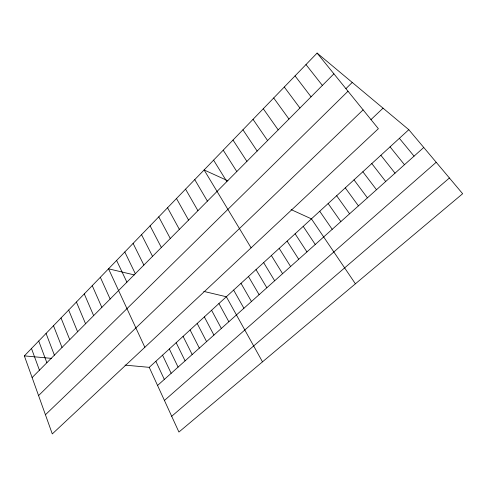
<?xml version="1.0" encoding="UTF-8"?>
<svg xmlns="http://www.w3.org/2000/svg" width="487" height="487" viewBox="0 0 487 487"><rect width="100%" height="100%" fill="white"/><g stroke="black" fill="none" stroke-linecap="round" stroke-linejoin="round"><path stroke-width="0.73" d="M317.098 53.083L378.369 128.708L52.292 433.917L24.35 355.881L317.098 53.083L408.806 129.694L462.65 193.729L178.918 432.042L149.247 367.344L125.031 365.122M32.112 377.565L333.899 73.823M345.922 88.658L352.229 82.437M38.57 395.596L347.998 91.233M45.431 414.747L363.107 109.879M370.93 119.65L383.044 108.175M149.247 367.344L408.806 129.694M157.557 385.467L423.757 147.476M164.429 400.454L436.2 162.274M171.692 416.282L449.416 177.992M24.35 355.881L51.543 358.377M134.339 274.93L108.534 268.812L144.846 347.286M203.749 291.396L226.345 296.753L262.493 361.841M227.886 180.799L204.102 169.957L251.091 247.84M291.086 209.593L311.424 218.858L355.407 283.805M399.377 138.332L414.053 156.15M390.069 146.855L404.478 164.716M380.877 155.268L395.03 173.159M305.982 64.582L322.382 85.414M371.806 163.571L385.704 181.499M295.043 75.893L311.059 96.81M362.852 171.771L376.5 189.729M354.006 179.867L367.411 197.85M284.286 87.021L299.925 108.017M345.277 187.86L358.438 205.873M273.7 97.972L288.968 119.041M336.657 195.756L349.587 213.793M263.284 108.747L278.193 129.889M328.141 203.554L340.839 221.609M319.728 211.255L332.207 229.328M253.033 119.352L267.594 140.56M242.94 129.792L257.16 151.055M303.218 226.37L315.253 244.48M295.11 233.797L306.938 251.919M233.005 140.067L246.897 161.392M287.105 241.126L298.72 259.261M223.223 150.185L236.792 171.558M279.191 248.37L290.605 266.517M213.586 160.15L226.845 181.572M271.369 255.529L282.588 273.688M263.644 262.603L274.668 280.768M256.01 269.597L266.839 287.768M194.757 179.624L207.413 201.131M248.461 276.506L259.102 294.678M241.004 283.331L251.462 301.514M185.553 189.145L197.917 210.682M233.632 290.082L243.908 308.265M176.489 198.519L188.572 220.094M167.558 207.76L179.362 229.365M218.925 303.547L228.847 321.737M211.589 310.268L221.335 328.445M158.756 216.861L170.292 238.49M204.339 316.903L213.915 335.08M150.081 225.834L161.355 247.487M197.174 323.465L206.579 341.637M190.094 329.949L199.329 348.12M141.528 234.679L152.547 256.351M183.088 336.359L192.164 354.524M133.103 243.397L143.872 265.08M176.166 342.696L185.084 360.855M124.8 251.986L135.319 273.688M169.324 348.966L178.084 367.113M162.555 355.163L171.162 373.304M116.606 260.46L126.894 282.174M155.864 361.287L164.32 379.422M100.334 277.292L110.147 299.024M92.244 285.656L101.838 307.388M84.275 293.898L93.644 315.637M76.416 302.025L85.566 323.764M68.667 310.042L77.603 331.781M61.027 317.95L69.757 339.676M53.491 325.742L62.019 347.468M46.058 333.431L54.386 355.151M38.723 341.016L46.862 362.724M31.485 348.497L39.435 370.193"/></g></svg>
